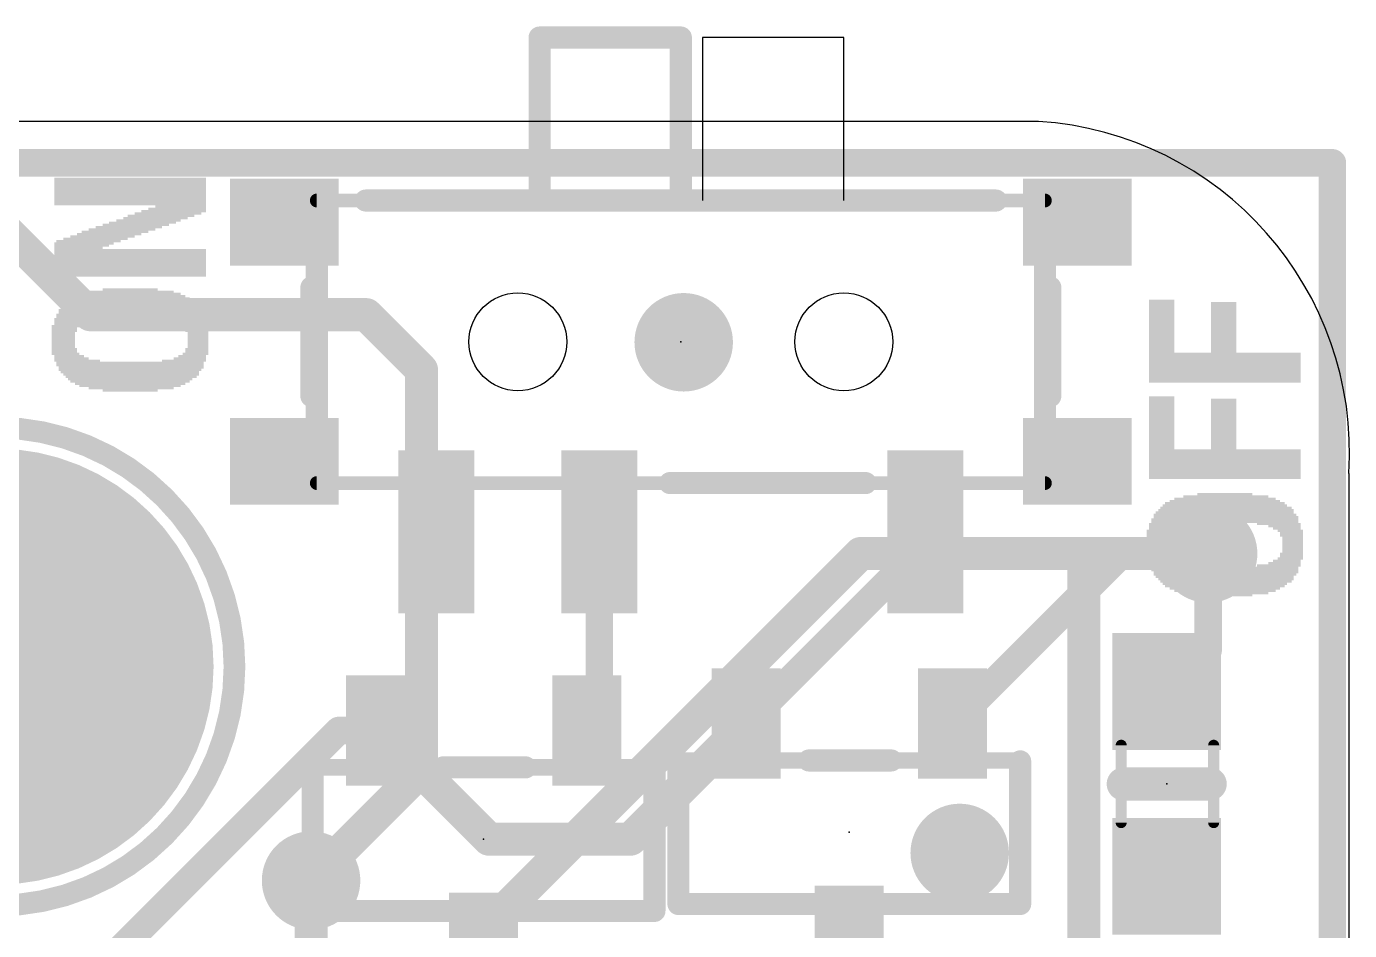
# Model space of a CAD drawing. Extents: x -59 to 59, y -28 to 22.
# Drawn here: x 46.89 to 59.07, y 12.88 to 21.19 of the extents above; entities that cross this region are included whole.
import ezdxf

# ---------------------------------------------------------------- set-up
doc = ezdxf.new("R2010")
doc.units = 0
for name, color, linetype in [('1', 12, 'CONTINUOUS'), ('16', 5, 'CONTINUOUS'), ('17', 110, 'CONTINUOUS'), ('18', 110, 'CONTINUOUS'), ('20', 4, 'CONTINUOUS'), ('200', 132, 'CONTINUOUS'), ('21', 40, 'CONTINUOUS'), ('23', 53, 'CONTINUOUS'), ('51', 253, 'CONTINUOUS')]:
    doc.layers.add(name, color=color, linetype=linetype)

# ---------------------------------------------------------------- blocks, each defined once
blk = doc.blocks.new('RECT')
blk.add_solid([(-0.5, -0.5), (0.5, -0.5), (-0.5, 0.5), (0.5, 0.5)])
blk = doc.blocks.new('ROUNDP')
at = {"const_width": 0.5}
blk.add_lwpolyline([(0, -0.25, 1), (0, 0.25, 1), (0, -0.25)], format="xyb", dxfattribs=at)
blk = doc.blocks.new('ROUNDV')
at = {"const_width": 0.5}
blk.add_lwpolyline([(0, -0.25, 1), (0, 0.25, 1), (0, -0.25)], format="xyb", dxfattribs=at)

msp = doc.modelspace()

# ---------------------------------------------------------------- linework, layer by layer
at = {"layer": '1'}
for points, const_width in [([(21.701, 19.939), (58.912, 19.939)], 0.254), ([(58.912, 19.939), (58.912, -17.78)], 0.254), ([(52.1667, 14.8312), (52.1667, 16.5425)], 0.254), ([(55.1667, 16.5425), (55.1667, 16.4292)], 0.254), ([(55.1667, 16.4292), (53.517, 14.7795)], 0.254), ([(55.417, 14.7795), (56.9815, 16.344)], 0.254), ([(56.9815, 16.344), (57.769, 16.344)], 0.254), ([(57.769, 16.344), (57.769, 15.455)], 0.254), ([(57.769, 15.455), (57.388, 15.074)], 0.254), ([(50.1515, 14.716), (51.1515, 13.716)], 0.3048), ([(52.0515, 14.716), (52.1667, 14.8312)], 0.254), ([(52.4535, 13.716), (53.517, 14.7795)], 0.3048), ([(49.7705, 14.716), (47.7545, 12.7)], 0.254), ([(49.7705, 14.716), (50.1515, 14.716)], 0.254), ([(51.1515, 13.716), (52.4535, 13.716)], 0.3048), ([(49.514, 12.716), (49.514, 13.335)], 0.3048), ([(54.467, 12.7795), (54.7845, 12.462)], 0.254)]:
    msp.add_lwpolyline(points, dxfattribs=dict(at, const_width=const_width))
for points, const_width in [([(58.9755, 19.939, 1), (58.8485, 19.939)], 0.127), ([(58.912, 19.8755, 1), (58.912, 20.0025)], 0.127), ([(52.2302, 16.5425, 1), (52.1032, 16.5425)], 0.127), ([(55.2302, 16.5425, 1), (55.1032, 16.5425)], 0.127), ([(55.1032, 16.4292, 1), (55.2302, 16.4292)], 0.127), ([(55.2116, 16.3843, 1), (55.1218, 16.4741)], 0.127), ([(56.9815, 16.4075, 1), (56.9815, 16.2805)], 0.127), ([(57.0264, 16.2991, 1), (56.9366, 16.3889)], 0.127), ([(57.8325, 16.344, 1), (57.7055, 16.344)], 0.127), ([(57.769, 16.2805, 1), (57.769, 16.4075)], 0.127), ([(57.7055, 15.455, 1), (57.8325, 15.455)], 0.127), ([(57.8139, 15.4101, 1), (57.7241, 15.4999)], 0.127), ([(57.3431, 15.1189, 1), (57.4329, 15.0291)], 0.127), ([(50.2054, 14.7699, 1), (50.0976, 14.6621)], 0.1524), ([(52.1032, 14.8312, 1), (52.2302, 14.8312)], 0.127), ([(52.2116, 14.7863, 1), (52.1218, 14.8761)], 0.127), ([(53.5709, 14.7256, 1), (53.4631, 14.8334)], 0.1524), ([(53.4721, 14.8244, 1), (53.5619, 14.7346)], 0.127), ([(55.3721, 14.8244, 1), (55.4619, 14.7346)], 0.127), ([(49.7705, 14.7795, 1), (49.7705, 14.6525)], 0.127), ([(49.8154, 14.6711, 1), (49.7256, 14.7609)], 0.127), ([(50.1515, 14.6525, 1), (50.1515, 14.7795)], 0.127), ([(52.0066, 14.7609, 1), (52.0964, 14.6711)], 0.127), ([(51.1515, 13.7922, 1), (51.1515, 13.6398)], 0.1524), ([(51.0976, 13.6621, 1), (51.2054, 13.7699)], 0.1524), ([(52.3996, 13.7699, 1), (52.5074, 13.6621)], 0.1524), ([(52.4535, 13.6398, 1), (52.4535, 13.7922)], 0.1524), ([(49.5902, 13.335, 1), (49.4378, 13.335)], 0.1524), ([(54.5119, 12.8244, 1), (54.4221, 12.7346)], 0.127)]:
    msp.add_lwpolyline(points, format="xyb", dxfattribs=dict(at, const_width=const_width))
at = {"layer": '16'}
for points, const_width in [([(21.701, 19.939), (58.912, 19.939)], 0.254), ([(58.912, 19.939), (58.912, -17.78)], 0.254), ([(46.339, 19.685), (47.482, 18.542)], 0.3048), ([(47.482, 18.542), (50.022, 18.542)], 0.3048), ([(50.53, 18.034), (50.022, 18.542)], 0.3048), ([(50.53, 14.351), (50.53, 18.034)], 0.3048), ([(50.038, 11.811), (54.571, 16.344)], 0.3048), ([(54.571, 16.344), (57.769, 16.344)], 0.3048), ([(56.626, 16.344), (56.626, -7.0789)], 0.3048), ([(56.626, 16.344), (57.769, 16.344)], 0.3048), ([(49.514, 13.335), (50.53, 14.351)], 0.3048)]:
    msp.add_lwpolyline(points, dxfattribs=dict(at, const_width=const_width))
for points, const_width in [([(58.9755, 19.939, 1), (58.8485, 19.939)], 0.127), ([(58.912, 19.8755, 1), (58.912, 20.0025)], 0.127), ([(47.482, 18.6182, 1), (47.482, 18.4658)], 0.1524), ([(47.4281, 18.4881, 1), (47.5359, 18.5959)], 0.1524), ([(50.0759, 18.5959, 1), (49.9681, 18.4881)], 0.1524), ([(50.022, 18.4658, 1), (50.022, 18.6182)], 0.1524), ([(50.6062, 18.034, 1), (50.4538, 18.034)], 0.1524), ([(50.4761, 17.9801, 1), (50.5839, 18.0879)], 0.1524), ([(54.571, 16.4202, 1), (54.571, 16.2678)], 0.1524), ([(54.6249, 16.2901, 1), (54.5171, 16.3979)], 0.1524), ([(56.7022, 16.344, 1), (56.5498, 16.344)], 0.1524), ([(56.626, 16.4202, 1), (56.626, 16.2678)], 0.1524), ([(57.769, 16.2678, 1), (57.769, 16.4202)], 0.1524), ([(57.769, 16.2678, 1), (57.769, 16.4202)], 0.1524), ([(50.5839, 14.2971, 1), (50.4761, 14.4049)], 0.1524), ([(50.4538, 14.351, 1), (50.6062, 14.351)], 0.1524), ([(49.4601, 13.3889, 1), (49.5679, 13.2811)], 0.1524)]:
    msp.add_lwpolyline(points, format="xyb", dxfattribs=dict(at, const_width=const_width))
at = {"layer": '20'}
for p, q in [((56.2069, 20.32), (31.9024, 20.32)), ((59.0644, 17.0815), (59.0644, -6.5405))]:
    msp.add_line(p, q, dxfattribs=at)
for centre in [(51.4167, 18.2925), (54.4167, 18.2925)]:
    msp.add_circle(centre, 0.45, dxfattribs=at)
msp.add_arc((56.0164, 17.272), 3.0539, 356.4237, 86.4237, dxfattribs=at)
at = {"layer": '21'}
for points, const_width in [([(55.8167, 19.5925), (50.0167, 19.5925)], 0.2032), ([(49.5167, 17.7925), (49.5167, 18.7925)], 0.2032), ([(56.3167, 17.7925), (56.3167, 18.7925)], 0.2032), ([(54.6167, 16.9925), (52.8167, 16.9925)], 0.2032), ([(52.8946, 13.1191), (52.8946, 14.4319)], 0.2032), ([(54.0946, 14.4399), (54.8534, 14.4399)], 0.2032), ([(56.0394, 14.4319), (56.0394, 13.1191)], 0.2032), ([(49.5291, 13.0556), (49.5291, 14.3684)], 0.2032), ([(50.7291, 14.3764), (51.4879, 14.3764)], 0.2032), ([(52.6739, 14.3684), (52.6739, 13.0556)], 0.2032), ([(57.788, 14.224), (56.988, 14.224)], 0.3048), ([(50.5379, 13.0556), (49.5291, 13.0556)], 0.2032), ([(52.6739, 13.0556), (51.6651, 13.0556)], 0.2032), ([(53.9034, 13.1191), (52.8946, 13.1191)], 0.2032), ([(56.0394, 13.1191), (55.0306, 13.1191)], 0.2032)]:
    msp.add_lwpolyline(points, dxfattribs=dict(at, const_width=const_width))
for points, const_width in [([(50.0167, 19.6433, 1), (50.0167, 19.5417)], 0.1016), ([(55.8167, 19.5417, 1), (55.8167, 19.6433)], 0.1016), ([(49.5675, 18.7925, 1), (49.4659, 18.7925)], 0.1016), ([(56.3675, 18.7925, 1), (56.2659, 18.7925)], 0.1016), ([(49.4659, 17.7925, 1), (49.5675, 17.7925)], 0.1016), ([(56.2659, 17.7925, 1), (56.3675, 17.7925)], 0.1016), ([(46.609, 13.1035, 1), (46.609, 17.5035, 1), (46.609, 13.1035)], 0.2), ([(52.8167, 17.0433, 1), (52.8167, 16.9417)], 0.1016), ([(54.6167, 16.9417, 1), (54.6167, 17.0433)], 0.1016), ([(52.9454, 14.4319, 1), (52.8438, 14.4319)], 0.1016), ([(54.0946, 14.4907, 1), (54.0946, 14.3891)], 0.1016), ([(54.8534, 14.3891, 1), (54.8534, 14.4907)], 0.1016), ([(56.0902, 14.4319, 1), (55.9886, 14.4319)], 0.1016), ([(49.5799, 14.3684, 1), (49.4783, 14.3684)], 0.1016), ([(50.7291, 14.4272, 1), (50.7291, 14.3256)], 0.1016), ([(51.4879, 14.3256, 1), (51.4879, 14.4272)], 0.1016), ([(52.7247, 14.3684, 1), (52.6231, 14.3684)], 0.1016), ([(56.988, 14.3002, 1), (56.988, 14.1478)], 0.1524), ([(57.788, 14.1478, 1), (57.788, 14.3002)], 0.1524), ([(49.5291, 13.1064, 1), (49.5291, 13.0048)], 0.1016), ([(50.5379, 13.0048, 1), (50.5379, 13.1064)], 0.1016), ([(51.6651, 13.1064, 1), (51.6651, 13.0048)], 0.1016), ([(52.6739, 13.0048, 1), (52.6739, 13.1064)], 0.1016), ([(52.8946, 13.1699, 1), (52.8946, 13.0683)], 0.1016), ([(52.8438, 13.1191, 1), (52.9454, 13.1191)], 0.1016), ([(53.9034, 13.0683, 1), (53.9034, 13.1699)], 0.1016), ([(55.0306, 13.1699, 1), (55.0306, 13.0683)], 0.1016), ([(55.9886, 13.1191, 1), (56.0902, 13.1191)], 0.1016), ([(56.0394, 13.0683, 1), (56.0394, 13.1699)], 0.1016), ([(49.4783, 13.0556, 1), (49.5799, 13.0556)], 0.1016), ([(52.6231, 13.0556, 1), (52.7247, 13.0556)], 0.1016)]:
    msp.add_lwpolyline(points, format="xyb", dxfattribs=dict(at, const_width=const_width))
at = {"layer": '23'}
for p in [(52.9167, 18.2925), (57.388, 14.224), (54.467, 13.7795), (51.1015, 13.716)]:
    msp.add_point(p, dxfattribs=at)
at = {"layer": '51'}
for p, q in [((54.4167, 21.0925), (53.1167, 21.0925)), ((53.1167, 21.0925), (53.1167, 19.5925)), ((54.4167, 19.5925), (54.4167, 21.0925))]:
    msp.add_line(p, q, dxfattribs=at)
for points, const_width in [([(52.9167, 21.0925), (51.6167, 21.0925)], 0.2032), ([(51.6167, 21.0925), (51.6167, 19.5925)], 0.2032), ([(52.9167, 19.5925), (52.9167, 21.0925)], 0.2032), ([(49.5667, 16.9925), (49.5667, 19.5925)], 0.2032), ([(56.2667, 19.5925), (49.5667, 19.5925)], 0.127), ([(56.2667, 16.9925), (56.2667, 19.5925)], 0.2032), ([(56.2667, 16.9925), (49.5667, 16.9925)], 0.127), ([(56.969, 14.58), (56.969, 13.868)], 0.1016), ([(57.82, 14.58), (57.82, 13.868)], 0.1016), ([(52.8946, 13.1191), (52.8946, 14.4399)], 0.1524), ([(52.8946, 14.4399), (56.0394, 14.4399)], 0.1524), ([(56.0394, 14.4399), (56.0394, 13.1191)], 0.1524), ([(49.5291, 13.0556), (49.5291, 14.3764)], 0.1524), ([(49.5291, 14.3764), (52.6739, 14.3764)], 0.1524), ([(52.6739, 14.3764), (52.6739, 13.0556)], 0.1524), ([(52.6739, 13.0556), (49.5291, 13.0556)], 0.2032), ([(56.0394, 13.1191), (52.8946, 13.1191)], 0.2032)]:
    msp.add_lwpolyline(points, dxfattribs=dict(at, const_width=const_width))
for points, const_width in [([(51.6167, 21.1433, 1), (51.6167, 21.0417)], 0.1016), ([(51.6675, 21.0925, 1), (51.5659, 21.0925)], 0.1016), ([(52.9675, 21.0925, 1), (52.8659, 21.0925)], 0.1016), ([(52.9167, 21.0417, 1), (52.9167, 21.1433)], 0.1016), ([(49.6175, 19.5925, 1), (49.5159, 19.5925)], 0.1016), ([(49.5667, 19.6243, 1), (49.5667, 19.5608)], 0.0635), ([(51.5659, 19.5925, 1), (51.6675, 19.5925)], 0.1016), ([(52.8659, 19.5925, 1), (52.9675, 19.5925)], 0.1016), ([(56.3175, 19.5925, 1), (56.2159, 19.5925)], 0.1016), ([(56.2667, 19.5608, 1), (56.2667, 19.6243)], 0.0635), ([(49.5667, 17.0243, 1), (49.5667, 16.9608)], 0.0635), ([(56.2667, 16.9608, 1), (56.2667, 17.0243)], 0.0635), ([(49.5159, 16.9925, 1), (49.6175, 16.9925)], 0.1016), ([(56.2159, 16.9925, 1), (56.3175, 16.9925)], 0.1016), ([(56.9944, 14.58, 1), (56.9436, 14.58)], 0.0508), ([(57.8454, 14.58, 1), (57.7946, 14.58)], 0.0508), ([(52.9327, 14.4399, 1), (52.8565, 14.4399)], 0.0762), ([(52.8946, 14.478, 1), (52.8946, 14.4018)], 0.0762), ([(56.0775, 14.4399, 1), (56.0013, 14.4399)], 0.0762), ([(56.0394, 14.4018, 1), (56.0394, 14.478)], 0.0762), ([(49.5672, 14.3764, 1), (49.491, 14.3764)], 0.0762), ([(49.5291, 14.4145, 1), (49.5291, 14.3383)], 0.0762), ([(52.712, 14.3764, 1), (52.6358, 14.3764)], 0.0762), ([(52.6739, 14.3383, 1), (52.6739, 14.4145)], 0.0762), ([(56.9436, 13.868, 1), (56.9944, 13.868)], 0.0508), ([(57.7946, 13.868, 1), (57.8454, 13.868)], 0.0508), ([(49.5291, 13.1064, 1), (49.5291, 13.0048)], 0.1016), ([(52.6739, 13.0048, 1), (52.6739, 13.1064)], 0.1016), ([(52.8946, 13.1699, 1), (52.8946, 13.0683)], 0.1016), ([(52.8565, 13.1191, 1), (52.9327, 13.1191)], 0.0762), ([(56.0013, 13.1191, 1), (56.0775, 13.1191)], 0.0762), ([(56.0394, 13.0683, 1), (56.0394, 13.1699)], 0.1016), ([(49.491, 13.0556, 1), (49.5672, 13.0556)], 0.0762), ([(52.6358, 13.0556, 1), (52.712, 13.0556)], 0.0762)]:
    msp.add_lwpolyline(points, format="xyb", dxfattribs=dict(at, const_width=const_width))

# ---------------------------------------------------------------- block references
at = {"layer": '1', "yscale": 0.8, "rotation": 180}
for p in [(49.2667, 19.3925), (56.5667, 19.3925), (49.2667, 17.1925), (56.5667, 17.1925)]:
    msp.add_blockref('RECT', p, dxfattribs=at)
at = {"layer": '1', "rotation": 180}
for p, xscale, yscale in [((50.6667, 16.5425), 0.7, 1.5), ((52.1667, 16.5425), 0.7, 1.5), ((55.1667, 16.5425), 0.7, 1.5), ((50.1515, 14.716), 0.635, 1.016), ((52.0515, 14.716), 0.635, 1.016), ((53.517, 14.7795), 0.635, 1.016), ((55.417, 14.7795), 0.635, 1.016), ((54.467, 12.7795), 0.635, 1.016), ((51.1015, 12.716), 0.635, 1.016)]:
    msp.add_blockref('RECT', p, dxfattribs=dict(at, xscale=xscale, yscale=yscale))
at = {"layer": '1', "xscale": 1.075, "rotation": 270}
for p in [(57.388, 15.074), (57.388, 13.374)]:
    msp.add_blockref('RECT', p, dxfattribs=at)
at = {"layer": '17', "xscale": 4.016, "yscale": 4.016}
msp.add_blockref('ROUNDP', (46.609, 15.3035), dxfattribs=at)
msp.add_blockref('ROUNDP', (46.609, 15.3035), dxfattribs=at)
at = {"layer": '18', "xscale": 0.9064, "yscale": 0.9064}
for p in [(52.943, 18.288), (52.943, 18.288), (57.769, 16.344), (57.769, 16.344), (55.483, 13.589), (55.483, 13.589), (49.514, 13.335), (49.514, 13.335)]:
    msp.add_blockref('ROUNDV', p, dxfattribs=at)
at = {"layer": '200'}
for p, xscale, yscale in [((47.8485, 19.7908), 1.397, 0.0211), ((47.8485, 19.7697), 1.397, 0.0211), ((47.8485, 19.7485), 1.397, 0.0213), ((47.8485, 19.7273), 1.397, 0.0211), ((47.8485, 19.7062), 1.397, 0.0211), ((47.8485, 19.685), 1.397, 0.0213), ((47.8485, 19.6638), 1.397, 0.0211), ((47.8485, 19.6427), 1.397, 0.0211), ((47.8485, 19.6215), 1.397, 0.0213), ((47.8485, 19.6003), 1.397, 0.0211), ((47.8485, 19.5792), 1.397, 0.0211), ((47.8485, 19.558), 1.397, 0.0213), ((48.1965, 19.4733), 0.6147, 0.0211), ((48.2498, 19.4945), 0.5944, 0.0213), ((48.2816, 19.5157), 0.5309, 0.0211), ((48.3133, 19.5368), 0.4674, 0.0211), ((47.9006, 19.3675), 0.6121, 0.0213), ((47.9628, 19.3887), 0.6147, 0.0211), ((48.0174, 19.4098), 0.5918, 0.0211), ((48.0809, 19.431), 0.5918, 0.0213), ((48.133, 19.4522), 0.6147, 0.0211), ((47.5297, 19.2405), 0.5918, 0.0213), ((47.5933, 19.2617), 0.5918, 0.0211), ((47.6568, 19.2828), 0.5918, 0.0211), ((47.7101, 19.304), 0.6121, 0.0213), ((47.7736, 19.3252), 0.6121, 0.0211), ((47.8371, 19.3463), 0.6121, 0.0211), ((47.4243, 19.1982), 0.5486, 0.0211), ((47.8485, 19.1347), 1.397, 0.0211), ((47.8485, 19.1135), 1.397, 0.0213), ((47.4028, 19.177), 0.5055, 0.0213), ((47.3723, 19.1558), 0.4445, 0.0211), ((47.4663, 19.2193), 0.5918, 0.0211), ((47.8485, 19.0923), 1.397, 0.0211), ((47.8485, 19.0712), 1.397, 0.0211), ((47.8485, 19.05), 1.397, 0.0213), ((47.8485, 19.0288), 1.397, 0.0211), ((47.8485, 19.0077), 1.397, 0.0211), ((47.8485, 18.9865), 1.397, 0.0213), ((47.8485, 18.9653), 1.397, 0.0211), ((47.8485, 18.9442), 1.397, 0.0211), ((47.8485, 18.923), 1.397, 0.0213), ((47.8485, 18.9018), 1.397, 0.0211), ((47.8587, 18.7537), 0.7823, 0.0211), ((47.8485, 18.7748), 0.508, 0.0211), ((47.8587, 18.6267), 1.2497, 0.0211), ((47.8574, 18.6478), 1.2065, 0.0211), ((47.8485, 18.669), 1.143, 0.0213), ((47.8473, 18.6902), 1.0998, 0.0211), ((47.8485, 18.7113), 1.016, 0.0211), ((47.8473, 18.7325), 0.9322, 0.0213), ((57.3405, 18.669), 0.2337, 0.0213), ((57.3405, 18.6478), 0.2337, 0.0211), ((57.3405, 18.6267), 0.2337, 0.0211), ((57.912, 18.6478), 0.2337, 0.0211), ((57.912, 18.6267), 0.2337, 0.0211), ((47.3608, 18.4997), 0.4216, 0.0211), ((47.8473, 18.542), 1.3538, 0.0213), ((47.8473, 18.5208), 1.3538, 0.0211), ((47.8574, 18.5632), 1.3335, 0.0211), ((47.8473, 18.5843), 1.3132, 0.0211), ((47.8473, 18.6055), 1.2725, 0.0213), ((48.3451, 18.4997), 0.4039, 0.0211), ((57.3405, 18.6055), 0.2337, 0.0213), ((57.3405, 18.5843), 0.2337, 0.0211), ((57.3405, 18.5632), 0.2337, 0.0211), ((57.3405, 18.542), 0.2337, 0.0213), ((57.3405, 18.5208), 0.2337, 0.0211), ((57.3405, 18.4997), 0.2337, 0.0211), ((57.912, 18.6055), 0.2337, 0.0213), ((57.912, 18.5843), 0.2337, 0.0211), ((57.912, 18.5632), 0.2337, 0.0211), ((57.912, 18.542), 0.2337, 0.0213), ((57.912, 18.5208), 0.2337, 0.0211), ((57.912, 18.4997), 0.2337, 0.0211), ((47.2542, 18.4362), 0.254, 0.0211), ((47.244, 18.415), 0.2337, 0.0213), ((47.244, 18.3938), 0.2337, 0.0211), ((47.3088, 18.4785), 0.3175, 0.0213), ((47.2872, 18.4573), 0.2743, 0.0211), ((48.3984, 18.4785), 0.2972, 0.0213), ((48.42, 18.4573), 0.254, 0.0211), ((48.4505, 18.4362), 0.2337, 0.0211), ((48.4619, 18.415), 0.2108, 0.0213), ((48.4619, 18.3938), 0.2108, 0.0211), ((57.3405, 18.4785), 0.2337, 0.0213), ((57.3405, 18.4573), 0.2337, 0.0211), ((57.3405, 18.4362), 0.2337, 0.0211), ((57.3405, 18.415), 0.2337, 0.0213), ((57.3405, 18.3938), 0.2337, 0.0211), ((57.912, 18.4785), 0.2337, 0.0213), ((57.912, 18.4573), 0.2337, 0.0211), ((57.912, 18.4362), 0.2337, 0.0211), ((57.912, 18.415), 0.2337, 0.0213), ((57.912, 18.3938), 0.2337, 0.0211), ((47.2338, 18.3727), 0.2134, 0.0211), ((47.2338, 18.3515), 0.2134, 0.0213), ((47.2338, 18.3303), 0.2134, 0.0211), ((47.2338, 18.3092), 0.2134, 0.0211), ((47.2338, 18.288), 0.2134, 0.0213), ((47.2338, 18.2668), 0.2134, 0.0211), ((48.4721, 18.3727), 0.1905, 0.0211), ((48.4721, 18.3515), 0.1905, 0.0213), ((48.4721, 18.3303), 0.1905, 0.0211), ((48.4721, 18.3092), 0.1905, 0.0211), ((48.4721, 18.288), 0.1905, 0.0213), ((48.4721, 18.2668), 0.1905, 0.0211), ((57.3405, 18.3727), 0.2337, 0.0211), ((57.3405, 18.3515), 0.2337, 0.0213), ((57.3405, 18.3303), 0.2337, 0.0211), ((57.3405, 18.3092), 0.2337, 0.0211), ((57.3405, 18.288), 0.2337, 0.0213), ((57.3405, 18.2668), 0.2337, 0.0211), ((57.912, 18.3727), 0.2337, 0.0211), ((57.912, 18.3515), 0.2337, 0.0213), ((57.912, 18.3303), 0.2337, 0.0211), ((57.912, 18.3092), 0.2337, 0.0211), ((57.912, 18.288), 0.2337, 0.0213), ((57.912, 18.2668), 0.2337, 0.0211), ((47.2338, 18.2457), 0.2134, 0.0211), ((47.244, 18.2245), 0.2337, 0.0213), ((47.244, 18.2033), 0.2337, 0.0211), ((47.2542, 18.1822), 0.254, 0.0211), ((47.2872, 18.161), 0.2743, 0.0213), ((47.3088, 18.1398), 0.3175, 0.0211), ((48.3984, 18.1398), 0.2972, 0.0211), ((48.42, 18.161), 0.254, 0.0213), ((48.4505, 18.1822), 0.2337, 0.0211), ((48.4619, 18.2245), 0.2108, 0.0213), ((48.4619, 18.2033), 0.2108, 0.0211), ((48.4721, 18.2457), 0.1905, 0.0211), ((57.3405, 18.2457), 0.2337, 0.0211), ((57.3405, 18.2245), 0.2337, 0.0213), ((57.3405, 18.2033), 0.2337, 0.0211), ((57.9222, 18.1822), 1.397, 0.0211), ((57.9222, 18.161), 1.397, 0.0213), ((57.9222, 18.1398), 1.397, 0.0211), ((57.912, 18.2457), 0.2337, 0.0211), ((57.912, 18.2245), 0.2337, 0.0213), ((57.912, 18.2033), 0.2337, 0.0211), ((47.3608, 18.1187), 0.4216, 0.0211), ((47.8473, 18.0975), 1.3538, 0.0213), ((47.8473, 18.0763), 1.3538, 0.0211), ((47.8574, 18.0552), 1.3335, 0.0211), ((47.8473, 18.034), 1.3132, 0.0213), ((47.8473, 18.0128), 1.2725, 0.0211), ((48.3451, 18.1187), 0.4039, 0.0211), ((57.9222, 18.1187), 1.397, 0.0211), ((57.9222, 18.0975), 1.397, 0.0213), ((57.9222, 18.0763), 1.397, 0.0211), ((57.9222, 18.0552), 1.397, 0.0211), ((57.9222, 18.034), 1.397, 0.0213), ((57.9222, 18.0128), 1.397, 0.0211), ((47.8587, 17.9917), 1.2497, 0.0211), ((47.8574, 17.9705), 1.2065, 0.0213), ((47.8485, 17.9493), 1.143, 0.0211), ((47.8473, 17.9282), 1.0998, 0.0211), ((47.8485, 17.907), 1.016, 0.0213), ((57.9222, 17.9917), 1.397, 0.0211), ((57.9222, 17.9705), 1.397, 0.0213), ((57.9222, 17.9493), 1.397, 0.0211), ((57.9222, 17.9282), 1.397, 0.0211), ((47.8473, 17.8858), 0.9322, 0.0211), ((47.8587, 17.8647), 0.7823, 0.0211), ((47.8485, 17.8435), 0.508, 0.0213), ((57.3405, 17.78), 0.2337, 0.0213), ((57.3405, 17.7588), 0.2337, 0.0211), ((57.3405, 17.7377), 0.2337, 0.0211), ((57.3405, 17.7165), 0.2337, 0.0213), ((57.3405, 17.6953), 0.2337, 0.0211), ((57.3405, 17.6742), 0.2337, 0.0211), ((57.3405, 17.653), 0.2337, 0.0213), ((57.912, 17.7588), 0.2337, 0.0211), ((57.912, 17.7377), 0.2337, 0.0211), ((57.912, 17.7165), 0.2337, 0.0213), ((57.912, 17.6953), 0.2337, 0.0211), ((57.912, 17.6742), 0.2337, 0.0211), ((57.912, 17.653), 0.2337, 0.0213), ((57.3405, 17.6318), 0.2337, 0.0211), ((57.3405, 17.6107), 0.2337, 0.0211), ((57.3405, 17.5895), 0.2337, 0.0213), ((57.3405, 17.5683), 0.2337, 0.0211), ((57.3405, 17.5472), 0.2337, 0.0211), ((57.3405, 17.526), 0.2337, 0.0213), ((57.912, 17.6318), 0.2337, 0.0211), ((57.912, 17.6107), 0.2337, 0.0211), ((57.912, 17.5895), 0.2337, 0.0213), ((57.912, 17.5683), 0.2337, 0.0211), ((57.912, 17.5472), 0.2337, 0.0211), ((57.912, 17.526), 0.2337, 0.0213), ((57.3405, 17.5048), 0.2337, 0.0211), ((57.3405, 17.4837), 0.2337, 0.0211), ((57.3405, 17.4625), 0.2337, 0.0213), ((57.3405, 17.4413), 0.2337, 0.0211), ((57.3405, 17.4202), 0.2337, 0.0211), ((57.912, 17.5048), 0.2337, 0.0211), ((57.912, 17.4837), 0.2337, 0.0211), ((57.912, 17.4625), 0.2337, 0.0213), ((57.912, 17.4413), 0.2337, 0.0211), ((57.912, 17.4202), 0.2337, 0.0211), ((57.3405, 17.399), 0.2337, 0.0213), ((57.3405, 17.3778), 0.2337, 0.0211), ((57.3405, 17.3567), 0.2337, 0.0211), ((57.3405, 17.3355), 0.2337, 0.0213), ((57.3405, 17.3143), 0.2337, 0.0211), ((57.9222, 17.2932), 1.397, 0.0211), ((57.912, 17.399), 0.2337, 0.0213), ((57.912, 17.3778), 0.2337, 0.0211), ((57.912, 17.3567), 0.2337, 0.0211), ((57.912, 17.3355), 0.2337, 0.0213), ((57.912, 17.3143), 0.2337, 0.0211), ((57.9222, 17.272), 1.397, 0.0213), ((57.9222, 17.2508), 1.397, 0.0211), ((57.9222, 17.2297), 1.397, 0.0211), ((57.9222, 17.2085), 1.397, 0.0213), ((57.9222, 17.1873), 1.397, 0.0211), ((57.9222, 17.1662), 1.397, 0.0211), ((57.9222, 17.145), 1.397, 0.0213), ((57.9222, 17.1238), 1.397, 0.0211), ((57.9222, 17.1027), 1.397, 0.0211), ((57.9222, 17.0815), 1.397, 0.0213), ((57.9222, 17.0603), 1.397, 0.0211), ((57.9222, 17.0392), 1.397, 0.0211), ((57.9234, 16.8063), 1.0998, 0.0211), ((57.9222, 16.8275), 1.016, 0.0213), ((57.9234, 16.8487), 0.9322, 0.0211), ((57.9323, 16.8698), 0.7823, 0.0211), ((57.9222, 16.891), 0.508, 0.0213), ((57.9234, 16.7005), 1.3132, 0.0213), ((57.9336, 16.6793), 1.3335, 0.0211), ((57.9222, 16.7217), 1.27, 0.0211), ((57.9336, 16.7428), 1.2471, 0.0211), ((57.9336, 16.764), 1.2065, 0.0213), ((57.9222, 16.7852), 1.143, 0.0211), ((57.3303, 16.5523), 0.254, 0.0211), ((57.3824, 16.5947), 0.3175, 0.0211), ((57.3621, 16.5735), 0.2769, 0.0213), ((57.4358, 16.6158), 0.4242, 0.0211), ((57.9234, 16.6582), 1.3538, 0.0211), ((57.9234, 16.637), 1.3538, 0.0213), ((58.42, 16.6158), 0.4013, 0.0211), ((58.4721, 16.5947), 0.2972, 0.0211), ((58.4937, 16.5735), 0.254, 0.0213), ((58.5267, 16.5523), 0.2337, 0.0211), ((57.3202, 16.5312), 0.2337, 0.0211), ((57.3202, 16.51), 0.2337, 0.0213), ((57.3088, 16.4888), 0.2108, 0.0211), ((57.3088, 16.4677), 0.2108, 0.0211), ((57.3088, 16.4465), 0.2108, 0.0213), ((58.5368, 16.5312), 0.2134, 0.0211), ((58.5368, 16.51), 0.2134, 0.0213), ((58.5483, 16.4888), 0.1905, 0.0211), ((58.5483, 16.4677), 0.1905, 0.0211), ((58.5483, 16.4465), 0.1905, 0.0213), ((57.3088, 16.4253), 0.2108, 0.0211), ((57.3088, 16.4042), 0.2108, 0.0211), ((57.3088, 16.383), 0.2108, 0.0213), ((57.3088, 16.3618), 0.2108, 0.0211), ((57.3202, 16.3407), 0.2337, 0.0211), ((57.3202, 16.3195), 0.2337, 0.0213), ((58.5368, 16.3407), 0.2134, 0.0211), ((58.5368, 16.3195), 0.2134, 0.0213), ((58.5483, 16.4253), 0.1905, 0.0211), ((58.5483, 16.4042), 0.1905, 0.0211), ((58.5483, 16.383), 0.1905, 0.0213), ((58.5483, 16.3618), 0.1905, 0.0211), ((57.3303, 16.2983), 0.254, 0.0211), ((57.3621, 16.2772), 0.2769, 0.0211), ((57.3824, 16.256), 0.3175, 0.0213), ((57.4358, 16.2348), 0.4242, 0.0211), ((57.9234, 16.2137), 1.3538, 0.0211), ((57.9234, 16.1925), 1.3538, 0.0213), ((58.42, 16.2348), 0.4013, 0.0211), ((58.4721, 16.256), 0.2972, 0.0213), ((58.4937, 16.2772), 0.254, 0.0211), ((58.5267, 16.2983), 0.2337, 0.0211), ((57.9336, 16.1713), 1.3335, 0.0211), ((57.9234, 16.1502), 1.3132, 0.0211), ((57.9222, 16.129), 1.27, 0.0213), ((57.9336, 16.1078), 1.2471, 0.0211), ((57.9336, 16.0867), 1.2065, 0.0211), ((57.9222, 16.0655), 1.143, 0.0213), ((57.9234, 16.0443), 1.0998, 0.0211), ((57.9222, 16.0232), 1.016, 0.0211), ((57.9234, 16.002), 0.9322, 0.0213), ((57.9323, 15.9808), 0.7823, 0.0211), ((57.9222, 15.9597), 0.508, 0.0211)]:
    msp.add_blockref('RECT', p, dxfattribs=dict(at, xscale=xscale, yscale=yscale))
at = {"layer": '51'}
for p, xscale, yscale, rotation in [((50.1617, 14.7193), 0.4572, 0.5842, 180), ((52.0413, 14.7193), 0.4572, 0.5842, 180), ((53.5272, 14.7828), 0.4572, 0.5842, 180), ((55.4068, 14.7828), 0.4572, 0.5842, 180), ((57.3931, 14.8122), 0.5001, 0.95, 270), ((57.3931, 13.6438), 0.5001, 0.95, 270), ((54.467, 12.7762), 0.4572, 0.5842, 180), ((51.1015, 12.7127), 0.4572, 0.5842, 180)]:
    msp.add_blockref('RECT', p, dxfattribs=dict(at, xscale=xscale, yscale=yscale, rotation=rotation))

doc.saveas('drawing.dxf')
